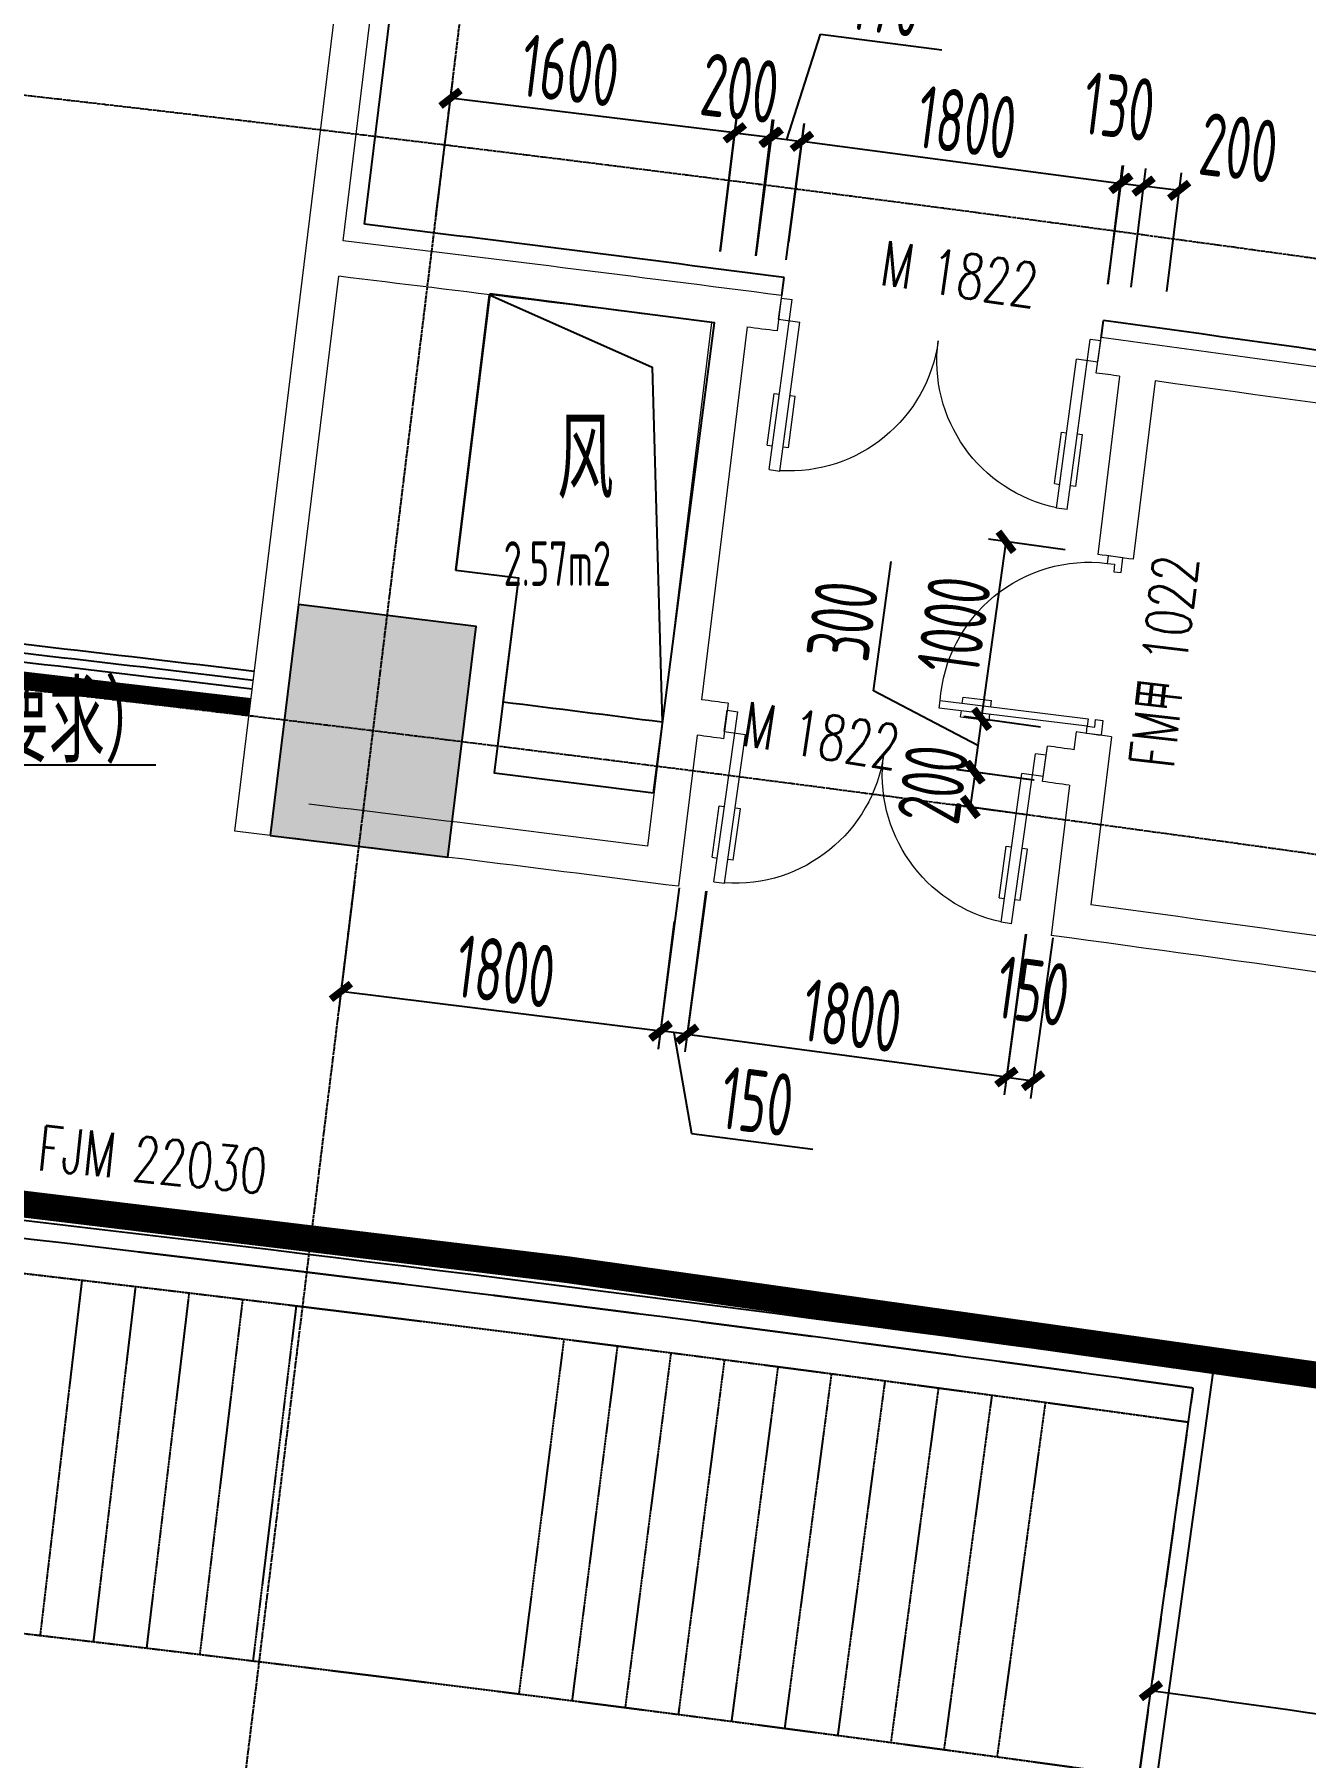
# Model space of a CAD drawing. Header units: millimetres. Extents: x 11515858 to 24947533, y -12784974 to -6116114.
# Drawn here: x 11813338 to 11820442, y -6401342 to -6391707 of the extents above; entities that cross this region are included whole.
import ezdxf
from ezdxf.enums import TextEntityAlignment as Align

# ---------------------------------------------------------------- set-up
doc = ezdxf.new("R2010")
doc.units = ezdxf.units.MM
doc.header["$LTSCALE"] = 10
for name, pattern in [('A2-RG-AXIS$0$CENTER', [2, 1.25, -0.25, 0.25, -0.25]), ('A2-RG-AXIS$0$DOTE', [2.42, 2, -0.2, 0.02, -0.2]), ('A2-RI-F2$0$DASHDOT2', [0.5, 0.25, -0.125, 0, -0.125]), ('A2-RI-F2$0$DASHED2', [0.375, 0.25, -0.125]), ('A2-RI-F2$0$HIDDEN2', [0.1875, 0.125, -0.0625]), ('A2-RV-F2$0$HIDDEN2', [0.1875, 0.125, -0.0625])]:
    doc.linetypes.add(name, pattern=pattern)
for name, color, linetype in [('A2-RB-F2$0$$34$A-DIMS-100', 1, 'Continuous'), ('A2-RB-F2$0$A-DIMS-100', 1, 'Continuous'), ('A2-RD-F2$0$A-STRS', 50, 'Continuous'), ('A2-RG-AXIS$0$A-GRID', 1, 'A2-RG-AXIS$0$CENTER'), ('A2-RI-F2$0$A-DOOR-ROLL', 2, 'A2-RI-F2$0$DASHED2'), ('A2-RI-F2$0$A-FIRE', 30, 'Continuous'), ('A2-RI-F2$0$A-HOLE', 2, 'Continuous'), ('A2-RI-F2$0$A-STRS', 50, 'Continuous'), ('A2-RI-F2$0$A-STRS-HRAL', 80, 'Continuous'), ('A2-RI-F2$0$A-SYMB', 4, 'Continuous'), ('A2-RI-F2$0$A-SYMB-AREA', 4, 'Continuous'), ('A2-RI-F2$0$A-SYMB-DOOR', 4, 'Continuous'), ('A2-RI-F2$0$A-SYMB-NAME', 4, 'Continuous'), ('A2-RI-F2$0$A-SYMB-VOID', 35, 'Continuous'), ('A2-RI-F2$0$an-door', 2, 'Continuous'), ('A2-RI-F2$0$an-flor-abov', 2, 'A2-RI-F2$0$HIDDEN2'), ('A2-RI-F2$0$an-flor-open', 3, 'Continuous'), ('A2-RI-F2$0$WINDOW_TEXT', 7, 'Continuous'), ('A2-RS-F2$0$A-HATH-GRAY', 8, 'Continuous'), ('A2-RS-F2$0$A-WALL-CONC', 6, 'Continuous'), ('A2-RV-F2$0$an-flor-abov', 2, 'A2-RV-F2$0$HIDDEN2')]:
    doc.layers.add(name, color=color, linetype=linetype)
for name, color, linetype, lineweight in [('A2-RI-F2$0$A-DOOR', 32, 'Continuous', 5), ('A2-RI-F2$0$A-FLOR-STRS', 2, 'Continuous', 5), ('A2-RI-F2$0$A-GLAZ', 140, 'Continuous', 5), ('A2-RI-F2$0$A-WALL', 7, 'Continuous', 5)]:
    doc.layers.add(name, color=color, linetype=linetype, lineweight=lineweight)
doc.layers.add('A2-RI-F2$0$A-X-AREA', color=6, linetype='Continuous', plot=False)
doc.styles.add('A2-RB-F2$0$$0$XD2008', font='hzs.shx', dxfattribs={"width": 0.7, "bigfont": 'hztxt.shx'})
doc.styles.add('A2-RB-F2$0$XD2008', font='hzs.shx', dxfattribs={"width": 0.7, "bigfont": 'hztxt.shx'})
doc.styles.add('A2-RI-F2$0$ECADI', font='hzs.shx', dxfattribs={"width": 0.7, "bigfont": 'hztxt.shx'})
doc.styles.add('A2-RI-F2$0$ECADI-TXT', font='simplex.shx', dxfattribs={"bigfont": 'hztxt.shx'})
doc.styles.add('A2-RI-F2$0$SIMPLEX', font='simplex.shx', dxfattribs={"width": 0.7})
doc.dimstyles.new('A2-RB-F2$0$$0$XD100$0', dxfattribs={"dimscale": 100, "dimtxt": 3.5, "dimasz": 1, "dimexe": 1, "dimexo": 2, "dimgap": 0.5, "dimtad": 1, "dimdec": 0, "dimdsep": 46, "dimtxsty": 'A2-RB-F2$0$$0$XD2008', "dimblk1": 'A2-RB-F2$0$$20$_ArchTick', "dimblk2": 'A2-RB-F2$0$$20$_ArchTick', "dimsah": 1, "dimcen": 2.5, "dimclrt": 4, "dimaunit": 1, "dimadec": 0, "dimazin": 0, "dimtfac": 1, "dimtdec": 0, "dimtix": 1, "dimtmove": 2, "dimatfit": 3, "dimfxl": 0, "dimtolj": 1, "dimtzin": 0, "dimarcsym": 0})
doc.dimstyles.new('A2-RB-F2$0$XD100$0', dxfattribs={"dimscale": 100, "dimtxt": 3.5, "dimasz": 1, "dimexe": 1, "dimexo": 2, "dimgap": 0.5, "dimtad": 1, "dimdec": 0, "dimdsep": 46, "dimtxsty": 'A2-RB-F2$0$XD2008', "dimblk1": 'A2-RB-F2$0$_ArchTick', "dimblk2": 'A2-RB-F2$0$_ArchTick', "dimsah": 1, "dimcen": 2.5, "dimclrt": 4, "dimaunit": 1, "dimadec": 0, "dimazin": 0, "dimtfac": 1, "dimtdec": 0, "dimtix": 1, "dimtmove": 1, "dimatfit": 3, "dimfxl": 0, "dimtolj": 1, "dimtzin": 0, "dimarcsym": 0})

# ---------------------------------------------------------------- blocks, each defined once
blk = doc.blocks.new('A2-RG-AXIS')
at = {"layer": 'A2-RG-AXIS$0$A-GRID', "linetype": 'A2-RG-AXIS$0$DOTE'}
blk.add_line((11813447.2, -6410192.8), (11818325.2, -6370289.9), dxfattribs=at)
for radius, start, end in [(308700, 75.589285, 95.407644), (304100, 75.589285, 95.407644), (300800, 75.589285, 95.407644), (293700, 75.589281, 95.407645)]:
    blk.add_arc((11778730.7, -6694178.7), radius, start, end, dxfattribs=at)
blk = doc.blocks.new('A2-RV-F2')
at = {"layer": 'A2-RV-F2$0$an-flor-abov', "ltscale": 2}
for points in [[(11819785.2, -6399467.4, 0.006503), (11812106, -6398502.2)], [(11810692.9, -6400358.2, -0.007515), (11819510, -6401448.4, -0.007515)]]:
    blk.add_lwpolyline(points, format="xyb", dxfattribs=at)
for points in [[(11813371.3, -6400661), (11813605, -6398674.7)], [(11813668.8, -6400696.1), (11813904.4, -6398710)], [(11813966.1, -6400731.5), (11814203.8, -6398745.7)], [(11814263.5, -6400767.3), (11814503.2, -6398781.7)], [(11814560.8, -6400803.3), (11814802.5, -6398818)], [(11816046.8, -6400988.1), (11816298.6, -6399004)], [(11816343.9, -6401025.9), (11816597.7, -6399042.1)], [(11816641, -6401064.1), (11816896.8, -6399080.5)], [(11816938, -6401102.6), (11817195.8, -6399119.2)], [(11817235, -6401141.3), (11817494.8, -6399158.3)], [(11817531.9, -6401180.4), (11817793.7, -6399197.6)], [(11817828.8, -6401219.7), (11818092.6, -6399237.2)], [(11818125.7, -6401259.4), (11818391.5, -6399277.1)], [(11818422.5, -6401299.4), (11818690.3, -6399317.4)], [(11818719.2, -6401339.6), (11818989.1, -6399357.9)]]:
    blk.add_lwpolyline(points, dxfattribs=at)
blk = doc.blocks.new('A2-RB-F2$0$$20$_ArchTick')
at = {"color": 0, "linetype": 'ByBlock', "const_width": 0.4}
blk.add_lwpolyline([(-0.5, -0.5), (0.5, 0.5)], dxfattribs=at)
blk = doc.blocks.new('*D1643')
at = {"layer": 'A2-RB-F2$0$$34$A-DIMS-100', "color": 0, "lineweight": -2, "transparency": 16777216}
for p, q in [((11817093.3, -6396498.3), (11816972.7, -6397396.2)), ((11818877.6, -6396737.9), (11818757, -6397635.7)), ((11816986, -6397297.1), (11818770.3, -6397536.6))]:
    blk.add_line(p, q, dxfattribs=at)
at = {"layer": 'Defpoints', "color": 0, "transparency": 16777216}
for p in [(11817119.9, -6396300.1), (11818904.2, -6396539.7), (11818770.3, -6397536.6)]:
    blk.add_point(p, dxfattribs=at)
at = {"layer": 'A2-RB-F2$0$$34$A-DIMS-100', "color": 0, "lineweight": -2, "transparency": 16777216, "xscale": 100, "yscale": 100, "zscale": 100}
for p, rotation in [((11816986, -6397297.1), 172.3526814590533), ((11818770.3, -6397536.6), 352.3526814590534)]:
    blk.add_blockref('A2-RB-F2$0$$20$_ArchTick', p, dxfattribs=dict(at, rotation=rotation))
at = {"layer": 'A2-RB-F2$0$$34$A-DIMS-100', "color": 4, "transparency": 16777216, "insert": (11817908.1, -6397193.8), "char_height": 350, "attachment_point": 5, "rotation": 352.35268, "style": 'A2-RB-F2$0$$0$XD2008'}
blk.add_mtext('\\A1;1800', dxfattribs=at)
blk = doc.blocks.new('A2-RB-F2$0$_ArchTick')
at = {"color": 0, "linetype": 'ByBlock', "const_width": 0.4}
blk.add_lwpolyline([(-0.5, -0.5), (0.5, 0.5)], dxfattribs=at)
blk = doc.blocks.new('*D1537')
at = {"layer": 'A2-RB-F2$0$A-DIMS-100', "color": 0, "lineweight": -2, "transparency": 16777216}
for p, q in [((11816940.7, -6396478.5), (11816824.2, -6397376.9)), ((11817089.7, -6396497.8), (11816973.2, -6397396.2)), ((11816986, -6397297), (11816837.1, -6397277.7)), ((11816911.6, -6397287.4), (11817009.8, -6397852.8)), ((11817009.8, -6397852.8), (11817687.5, -6397940.6))]:
    blk.add_line(p, q, dxfattribs=at)
at = {"layer": 'Defpoints', "color": 0, "transparency": 16777216}
for p in [(11816966.4, -6396280.2), (11817115.4, -6396299.5), (11816837.1, -6397277.7)]:
    blk.add_point(p, dxfattribs=at)
at = {"layer": 'A2-RB-F2$0$A-DIMS-100', "color": 0, "lineweight": -2, "transparency": 16777216, "xscale": 100, "yscale": 100, "zscale": 100}
for p, rotation in [((11816837.1, -6397277.7), 172.6132534909894), ((11816986, -6397297), 352.6132534909895)]:
    blk.add_blockref('A2-RB-F2$0$_ArchTick', p, dxfattribs=dict(at, rotation=rotation))
at = {"layer": 'A2-RB-F2$0$A-DIMS-100', "color": 4, "transparency": 16777216, "insert": (11817377.6, -6397673.6), "char_height": 350, "attachment_point": 5, "rotation": 352.61325, "style": 'A2-RB-F2$0$XD2008'}
blk.add_mtext('\\A1;150', dxfattribs=at)
blk = doc.blocks.new('*D1538')
at = {"layer": 'A2-RB-F2$0$$34$A-DIMS-100', "color": 0, "lineweight": -2, "transparency": 16777216}
for p, q in [((11815127.3, -6396445.1), (11815038.5, -6397157.5)), ((11816913.5, -6396667.8), (11816824.7, -6397380.2)), ((11816837.1, -6397280.9), (11815050.9, -6397058.3))]:
    blk.add_line(p, q, dxfattribs=at)
at = {"layer": 'Defpoints', "color": 0, "transparency": 16777216}
for p in [(11815152, -6396246.7), (11816938.2, -6396469.3), (11815050.9, -6397058.3)]:
    blk.add_point(p, dxfattribs=at)
at = {"layer": 'A2-RB-F2$0$$34$A-DIMS-100', "color": 0, "lineweight": -2, "transparency": 16777216, "xscale": 100, "yscale": 100, "zscale": 100}
for p, rotation in [((11815050.9, -6397058.3), 172.8940079099763), ((11816837.1, -6397280.9), 352.8940079099763)]:
    blk.add_blockref('A2-RB-F2$0$$20$_ArchTick', p, dxfattribs=dict(at, rotation=rotation))
at = {"layer": 'A2-RB-F2$0$$34$A-DIMS-100', "color": 4, "transparency": 16777216, "insert": (11815971.8, -6396946.3), "char_height": 350, "attachment_point": 5, "rotation": 352.89401, "style": 'A2-RB-F2$0$$0$XD2008'}
blk.add_mtext('\\A1;1800', dxfattribs=at)
blk = doc.blocks.new('*D1539')
at = {"layer": 'A2-RB-F2$0$$34$A-DIMS-100', "color": 0, "lineweight": -2, "transparency": 16777216}
for p, q in [((11818880.4, -6396738.4), (11818756.7, -6397635.8)), ((11819029.3, -6396758.9), (11818905.5, -6397656.3)), ((11818770.3, -6397536.7), (11818919.2, -6397557.3))]:
    blk.add_line(p, q, dxfattribs=at)
at = {"layer": 'Defpoints', "color": 0, "transparency": 16777216}
for p in [(11818907.7, -6396540.2), (11819056.6, -6396560.8), (11818919.2, -6397557.3)]:
    blk.add_point(p, dxfattribs=at)
at = {"layer": 'A2-RB-F2$0$$34$A-DIMS-100', "color": 0, "lineweight": -2, "transparency": 16777216, "xscale": 100, "yscale": 100, "zscale": 100}
for p, rotation in [((11818770.3, -6397536.7), 172.1482252732239), ((11818919.2, -6397557.3), 352.1482252732239)]:
    blk.add_blockref('A2-RB-F2$0$$20$_ArchTick', p, dxfattribs=dict(at, rotation=rotation))
at = {"layer": 'A2-RB-F2$0$$34$A-DIMS-100', "color": 4, "transparency": 16777216, "insert": (11818919, -6397056.2), "char_height": 350, "attachment_point": 5, "rotation": 352.14823, "style": 'A2-RB-F2$0$$0$XD2008'}
blk.add_mtext('\\A1;150', dxfattribs=at)
blk = doc.blocks.new('*D1801')
at = {"layer": 'A2-RB-F2$0$$34$A-DIMS-100', "color": 0, "lineweight": -2, "transparency": 16777216}
blk.add_arc((11780047.1, -6685490), 287254.6, 81.384918, 82.090098, dxfattribs=at)
at = {"layer": 'Defpoints', "color": 0, "transparency": 16777216}
for p in [(11827609, -6371560.4), (11819812.9, -6399276.5), (11821911, -6401302.4), (11819124.8, -6404229), (11821587.2, -6411306.8)]:
    blk.add_point(p, dxfattribs=at)
at = {"layer": 'A2-RB-F2$0$$34$A-DIMS-100', "color": 0, "lineweight": -2, "transparency": 16777216, "xscale": 100, "yscale": 100, "zscale": 100}
for p, rotation in [((11819577.8, -6400968.5), 172.090097648536), ((11823076.6, -6401476.6), 351.3849183288015)]:
    blk.add_blockref('A2-RB-F2$0$$20$_ArchTick', p, dxfattribs=dict(at, rotation=rotation))
at = {"layer": 'A2-RB-F2$0$$34$A-DIMS-100', "color": 4, "transparency": 16777216, "insert": (11821365.1, -6400961.5), "char_height": 350, "attachment_point": 5, "rotation": 351.73751, "style": 'A2-RB-F2$0$$0$XD2008'}
blk.add_mtext('\\A1;0°42\'19"', dxfattribs=at)
blk = doc.blocks.new('*D2088')
at = {"layer": 'A2-RB-F2$0$$34$A-DIMS-100', "color": 0, "lineweight": -2, "transparency": 16777216}
for p, q in [((11815582.3, -6392727.1), (11815675.6, -6391964.5)), ((11817251.6, -6392257.9), (11815663.4, -6392063.8)), ((11817170.5, -6392921.2), (11817263.7, -6392158.7))]:
    blk.add_line(p, q, dxfattribs=at)
at = {"layer": 'Defpoints', "color": 0, "transparency": 16777216}
for p in [(11815663.4, -6392063.8), (11815558.1, -6392925.6), (11817146.2, -6393119.8)]:
    blk.add_point(p, dxfattribs=at)
at = {"layer": 'A2-RB-F2$0$$34$A-DIMS-100', "color": 0, "lineweight": -2, "transparency": 16777216, "xscale": 100, "yscale": 100, "zscale": 100}
for p, rotation in [((11815663.4, -6392063.8), 173.0303367405641), ((11817251.6, -6392257.9), 353.0303367405641)]:
    blk.add_blockref('A2-RB-F2$0$$20$_ArchTick', p, dxfattribs=dict(at, rotation=rotation))
at = {"layer": 'A2-RB-F2$0$$34$A-DIMS-100', "color": 4, "transparency": 16777216, "insert": (11816332.8, -6391908.8), "char_height": 350, "attachment_point": 5, "rotation": 353.03034, "style": 'A2-RB-F2$0$$0$XD2008'}
blk.add_mtext('\\A1;1600', dxfattribs=at)
blk = doc.blocks.new('*D2089')
at = {"layer": 'A2-RB-F2$0$$34$A-DIMS-100', "color": 0, "lineweight": -2, "transparency": 16777216}
for p, q in [((11817553.5, -6392868.1), (11817641.2, -6392205)), ((11817628.1, -6392304.2), (11819412.3, -6392540.1)), ((11819337.7, -6393104), (11819425.4, -6392441))]:
    blk.add_line(p, q, dxfattribs=at)
at = {"layer": 'Defpoints', "color": 0, "transparency": 16777216}
for p in [(11819412.3, -6392540.1), (11817527.3, -6393066.4), (11819311.5, -6393302.3)]:
    blk.add_point(p, dxfattribs=at)
at = {"layer": 'A2-RB-F2$0$$34$A-DIMS-100', "color": 0, "lineweight": -2, "transparency": 16777216, "xscale": 100, "yscale": 100, "zscale": 100}
for p, rotation in [((11817628.1, -6392304.2), 172.4668606841148), ((11819412.3, -6392540.1), 352.4668606841148)]:
    blk.add_blockref('A2-RB-F2$0$$20$_ArchTick', p, dxfattribs=dict(at, rotation=rotation))
at = {"layer": 'A2-RB-F2$0$$34$A-DIMS-100', "color": 4, "transparency": 16777216, "insert": (11818549.7, -6392199.1), "char_height": 350, "attachment_point": 5, "rotation": 352.46686, "style": 'A2-RB-F2$0$$0$XD2008'}
blk.add_mtext('\\A1;1800', dxfattribs=at)
blk = doc.blocks.new('*D1412')
at = {"layer": 'A2-RB-F2$0$$34$A-DIMS-100', "color": 0, "lineweight": -2, "transparency": 16777216}
for p, q in [((11819097.7, -6394589.4), (11818669.2, -6394530.3)), ((11818631.7, -6395534.6), (11818768.2, -6394544)), ((11818961.1, -6395580), (11818532.6, -6395521))]:
    blk.add_line(p, q, dxfattribs=at)
at = {"layer": 'Defpoints', "color": 0, "transparency": 16777216}
for p in [(11818768.2, -6394544), (11819295.8, -6394616.7), (11819159.2, -6395607.3)]:
    blk.add_point(p, dxfattribs=at)
at = {"layer": 'A2-RB-F2$0$$34$A-DIMS-100', "color": 0, "lineweight": -2, "transparency": 16777216, "xscale": 100, "yscale": 100, "zscale": 100}
for p, rotation in [((11818768.2, -6394544), 82.15209212039295), ((11818631.7, -6395534.6), 262.1520921203929)]:
    blk.add_blockref('A2-RB-F2$0$$20$_ArchTick', p, dxfattribs=dict(at, rotation=rotation))
at = {"layer": 'A2-RB-F2$0$$34$A-DIMS-100', "color": 4, "transparency": 16777216, "insert": (11818477.1, -6395008.6), "char_height": 350, "attachment_point": 5, "rotation": 82.15209, "style": 'A2-RB-F2$0$$0$XD2008'}
blk.add_mtext('\\A1;1000', dxfattribs=at)
blk = doc.blocks.new('*D1413')
at = {"layer": 'A2-RB-F2$0$A-DIMS-100', "color": 0, "lineweight": -2, "transparency": 16777216}
for p, q in [((11818026.6, -6395377.4), (11818126.2, -6394654.2)), ((11818611.2, -6395683.2), (11818026.6, -6395377.4)), ((11818961.1, -6395580), (11818532.6, -6395521)), ((11818631.7, -6395534.6), (11818590.7, -6395831.8)), ((11818920.2, -6395877.2), (11818491.6, -6395818.1))]:
    blk.add_line(p, q, dxfattribs=at)
at = {"layer": 'Defpoints', "color": 0, "transparency": 16777216}
for p in [(11819159.2, -6395607.3), (11818590.7, -6395831.8), (11819118.3, -6395904.5)]:
    blk.add_point(p, dxfattribs=at)
at = {"layer": 'A2-RB-F2$0$A-DIMS-100', "color": 0, "lineweight": -2, "transparency": 16777216, "xscale": 100, "yscale": 100, "zscale": 100}
for p, rotation in [((11818631.7, -6395534.6), 82.1520921248223), ((11818590.7, -6395831.8), 262.1520921248223)]:
    blk.add_blockref('A2-RB-F2$0$_ArchTick', p, dxfattribs=dict(at, rotation=rotation))
at = {"layer": 'A2-RB-F2$0$A-DIMS-100', "color": 4, "transparency": 16777216, "insert": (11817853.5, -6394985.1), "char_height": 350, "attachment_point": 5, "rotation": 82.15209, "style": 'A2-RB-F2$0$XD2008'}
blk.add_mtext('\\A1;300', dxfattribs=at)
blk = doc.blocks.new('*D1414')
at = {"layer": 'A2-RB-F2$0$$34$A-DIMS-100', "color": 0, "lineweight": -2, "transparency": 16777216}
for p, q in [((11817171.6, -6392921.4), (11817265, -6392157.7)), ((11817370.1, -6392945.7), (11817463.5, -6392182)), ((11817252.9, -6392256.9), (11817451.4, -6392281.2))]:
    blk.add_line(p, q, dxfattribs=at)
at = {"layer": 'Defpoints', "color": 0, "transparency": 16777216}
for p in [(11817451.4, -6392281.2), (11817147.3, -6393119.9), (11817345.8, -6393144.2)]:
    blk.add_point(p, dxfattribs=at)
at = {"layer": 'A2-RB-F2$0$$34$A-DIMS-100', "color": 0, "lineweight": -2, "transparency": 16777216, "xscale": 100, "yscale": 100, "zscale": 100}
for p, rotation in [((11817252.9, -6392256.9), 173.0223212331645), ((11817451.4, -6392281.2), 353.0223212331645)]:
    blk.add_blockref('A2-RB-F2$0$$20$_ArchTick', p, dxfattribs=dict(at, rotation=rotation))
at = {"layer": 'A2-RB-F2$0$$34$A-DIMS-100', "color": 4, "transparency": 16777216, "insert": (11817281.7, -6392008.2), "char_height": 350, "attachment_point": 5, "rotation": 353.02232, "style": 'A2-RB-F2$0$$0$XD2008'}
blk.add_mtext('\\A1;200', dxfattribs=at)
blk = doc.blocks.new('*D1415')
at = {"layer": 'A2-RB-F2$0$A-DIMS-100', "color": 0, "lineweight": -2, "transparency": 16777216}
for p, q in [((11817542.5, -6392294.2), (11817730.7, -6391705.7)), ((11817730.7, -6391705.7), (11818408.3, -6391794.2)), ((11817371.7, -6392945.9), (11817471.2, -6392184.1)), ((11817540.1, -6392967.9), (11817639.7, -6392206.1)), ((11817458.3, -6392283.2), (11817626.7, -6392305.2))]:
    blk.add_line(p, q, dxfattribs=at)
at = {"layer": 'Defpoints', "color": 0, "transparency": 16777216}
for p in [(11817626.7, -6392305.2), (11817345.8, -6393144.2), (11817514.2, -6393166.2)]:
    blk.add_point(p, dxfattribs=at)
at = {"layer": 'A2-RB-F2$0$A-DIMS-100', "color": 0, "lineweight": -2, "transparency": 16777216, "xscale": 100, "yscale": 100, "zscale": 100}
for p, rotation in [((11817458.3, -6392283.2), 172.555301812599), ((11817626.7, -6392305.2), 352.555301812599)]:
    blk.add_blockref('A2-RB-F2$0$_ArchTick', p, dxfattribs=dict(at, rotation=rotation))
at = {"layer": 'A2-RB-F2$0$A-DIMS-100', "color": 4, "transparency": 16777216, "insert": (11818098.6, -6391526.9), "char_height": 350, "attachment_point": 5, "rotation": 352.5553, "style": 'A2-RB-F2$0$XD2008'}
blk.add_mtext('\\A1;170', dxfattribs=at)
blk = doc.blocks.new('*D1417')
at = {"layer": 'A2-RB-F2$0$$34$A-DIMS-100', "color": 0, "lineweight": -2, "transparency": 16777216}
for p, q in [((11819337.9, -6393104.1), (11819419.8, -6392440)), ((11819467.2, -6393120), (11819549, -6392456)), ((11819407.5, -6392539.3), (11819536.8, -6392555.2))]:
    blk.add_line(p, q, dxfattribs=at)
at = {"layer": 'Defpoints', "color": 0, "transparency": 16777216}
for p in [(11819536.8, -6392555.2), (11819313.4, -6393302.6), (11819442.7, -6393318.5)]:
    blk.add_point(p, dxfattribs=at)
at = {"layer": 'A2-RB-F2$0$$34$A-DIMS-100', "color": 0, "lineweight": -2, "transparency": 16777216, "xscale": 100, "yscale": 100, "zscale": 100}
for p, rotation in [((11819407.5, -6392539.3), 172.9727184539821), ((11819536.8, -6392555.2), 352.9727184539821)]:
    blk.add_blockref('A2-RB-F2$0$$20$_ArchTick', p, dxfattribs=dict(at, rotation=rotation))
at = {"layer": 'A2-RB-F2$0$$34$A-DIMS-100', "color": 4, "transparency": 16777216, "insert": (11819399.8, -6392110.9), "char_height": 350, "attachment_point": 5, "rotation": 352.97272, "style": 'A2-RB-F2$0$$0$XD2008'}
blk.add_mtext('\\A1;130', dxfattribs=at)
blk = doc.blocks.new('*D1418')
at = {"layer": 'A2-RB-F2$0$$34$A-DIMS-100', "color": 0, "lineweight": -2, "transparency": 16777216}
for p, q in [((11819468, -6393120), (11819549.1, -6392456)), ((11819666.5, -6393144.2), (11819747.7, -6392480.2)), ((11819735.5, -6392579.5), (11819537, -6392555.2))]:
    blk.add_line(p, q, dxfattribs=at)
at = {"layer": 'Defpoints', "color": 0, "transparency": 16777216}
for p in [(11819537, -6392555.2), (11819443.7, -6393318.5), (11819642.2, -6393342.8)]:
    blk.add_point(p, dxfattribs=at)
at = {"layer": 'A2-RB-F2$0$$34$A-DIMS-100', "color": 0, "lineweight": -2, "transparency": 16777216, "xscale": 100, "yscale": 100, "zscale": 100}
for p, rotation in [((11819537, -6392555.2), 173.0303367406817), ((11819735.5, -6392579.5), 353.0303367406818)]:
    blk.add_blockref('A2-RB-F2$0$$20$_ArchTick', p, dxfattribs=dict(at, rotation=rotation))
at = {"layer": 'A2-RB-F2$0$$34$A-DIMS-100', "color": 4, "transparency": 16777216, "insert": (11820069.3, -6392340.8), "char_height": 350, "attachment_point": 5, "rotation": 353.03034, "style": 'A2-RB-F2$0$$0$XD2008'}
blk.add_mtext('\\A1;200', dxfattribs=at)
blk = doc.blocks.new('*D1481')
at = {"layer": 'A2-RB-F2$0$A-DIMS-100', "color": 0, "lineweight": -2, "transparency": 16777216}
for p, q in [((11818924.7, -6395877.8), (11818496.2, -6395818.8)), ((11818595.3, -6395832.4), (11818568.5, -6396026.7)), ((11818897.9, -6396072.1), (11818469.4, -6396013))]:
    blk.add_line(p, q, dxfattribs=at)
at = {"layer": 'Defpoints', "color": 0, "transparency": 16777216}
for p in [(11819122.8, -6395905.1), (11818568.5, -6396026.7), (11819096.1, -6396099.4)]:
    blk.add_point(p, dxfattribs=at)
at = {"layer": 'A2-RB-F2$0$A-DIMS-100', "color": 0, "lineweight": -2, "transparency": 16777216, "xscale": 100, "yscale": 100, "zscale": 100}
for p, rotation in [((11818595.3, -6395832.4), 82.1520921248025), ((11818568.5, -6396026.7), 262.1520921248025)]:
    blk.add_blockref('A2-RB-F2$0$_ArchTick', p, dxfattribs=dict(at, rotation=rotation))
at = {"layer": 'A2-RB-F2$0$A-DIMS-100', "color": 4, "transparency": 16777216, "insert": (11818359, -6395898.8), "char_height": 350, "attachment_point": 5, "rotation": 82.15209, "style": 'A2-RB-F2$0$XD2008'}
blk.add_mtext('\\A1;200', dxfattribs=at)
blk = doc.blocks.new('A2-RD-F2')
at = {"layer": 'A2-RD-F2$0$A-STRS', "linetype": 'Continuous'}
blk.add_arc((11835499, -6308981.5), 83070, 256.115926, 266.270148, dxfattribs=at)
blk = doc.blocks.new('A2-RS-F2')
at = {"layer": 'A2-RS-F2$0$A-HATH-GRAY', "ltscale": 3}
h = blk.add_hatch(color=256, dxfattribs=at)
h.paths.add_polyline_path([(11780370.9, -6378132.8), (11781370.9, -6378139.6), (11781379.7, -6376839.6), (11780379.7, -6376832.8)])
h.paths.add_polyline_path([(11771295.3, -6378216.2), (11772295, -6378194.3), (11772266.5, -6376894.6), (11771266.7, -6376916.1)])
h.paths.add_polyline_path([(11789445.2, -6378310.2), (11790444.5, -6378345.7), (11790490.7, -6377046.5), (11789491.3, -6377010.6)])
h.paths.add_polyline_path([(11794061, -6377995.6), (11794659.8, -6378034.1), (11794711.1, -6377235.6), (11794112.3, -6377197.1)])
h.paths.add_polyline_path([(11762225.8, -6378560), (11763224.5, -6378509.3), (11763158.6, -6377210.6), (11762159.9, -6377261.3)])
h.paths.add_polyline_path([(11756053.8, -6378846.4), (11756851.3, -6378782.9), (11756756.1, -6377586.7), (11755958.6, -6377650.1)])
h.paths.add_polyline_path([(11801644.4, -6378461.8), (11802243.1, -6378500.3), (11802294.5, -6377701.9), (11801695.7, -6377663.4)])
h.paths.add_polyline_path([(11751557.2, -6379698.1), (11752354.6, -6379634.6), (11752219.8, -6377940), (11751422.4, -6378003.4)])
h.paths.add_polyline_path([(11807663.9, -6379405.7), (11808460.5, -6379479.9), (11808571.8, -6378285.1), (11807775.3, -6378210.6)])
h.paths.add_polyline_path([(11816584.8, -6380403.2), (11817577.3, -6380525.1), (11817735.8, -6379234.7), (11816743.2, -6379112.9)])
h.paths.add_polyline_path([(11825579.4, -6381618.6), (11826568.2, -6381768.4), (11826762.9, -6380483.1), (11825774.2, -6380333.3)])
h.paths.add_polyline_path([(11793833.2, -6381538.6), (11794432, -6381577.1), (11794483.3, -6380778.7), (11793884.5, -6380740.2)])
h.paths.add_polyline_path([(11801416.6, -6382004.6), (11802015.3, -6382043.1), (11802066.7, -6381244.7), (11801467.9, -6381206.2)])
h.paths.add_polyline_path([(11834536.4, -6383084.9), (11835520.4, -6383263), (11835752, -6381983.8), (11834767.9, -6381805.7)])
h.paths.add_polyline_path([(11843441.7, -6384836.8), (11844420.2, -6385043.1), (11844688.3, -6383771), (11843709.9, -6383564.7)])
h.paths.add_polyline_path([(11849706.8, -6386047.7), (11850486.4, -6386227.4), (11850720.8, -6385255.2), (11849941.2, -6385075.5)])
h.paths.add_polyline_path([(11756691.3, -6386871.4), (11757488.6, -6386806.1), (11757394.5, -6385611.6), (11756597, -6385675)])
h.paths.add_polyline_path([(11752175.7, -6387473.6), (11752973.2, -6387410.2), (11752838.4, -6385715.5), (11752040.9, -6385779)])
h.paths.add_polyline_path([(11854131.9, -6387106.5), (11854911.5, -6387286.2), (11855145.9, -6386314), (11854366.3, -6386134.3)])
h.paths.add_polyline_path([(11793236.4, -6390820.6), (11793835.2, -6390859), (11793886.5, -6390060.7), (11793287.7, -6390022.2)])
h.paths.add_polyline_path([(11800819.8, -6391285.9), (11801418.6, -6391324.4), (11801469.9, -6390525.9), (11800871.2, -6390487.4)])
h.paths.add_polyline_path([(11847832.2, -6393825.3), (11848611.8, -6394005), (11848846.2, -6393032.8), (11848066.6, -6392853.1)])
h.paths.add_polyline_path([(11780263.2, -6394032.4), (11781263.2, -6394039.2), (11781272, -6392739.2), (11780272, -6392732.1)])
h.paths.add_polyline_path([(11771644.2, -6394112.4), (11772644, -6394090.4), (11772615.4, -6392790.7), (11771615.7, -6392812.3)])
h.paths.add_polyline_path([(11788881, -6394200.2), (11789880.4, -6394235.7), (11789926.5, -6392936.5), (11788927.1, -6392900.6)])
h.paths.add_polyline_path([(11793008.6, -6394363.6), (11793607.4, -6394402.1), (11793658.7, -6393603.7), (11793059.9, -6393565.2)])
h.paths.add_polyline_path([(11763031, -6394439.6), (11764029.7, -6394388.9), (11763963.9, -6393090.2), (11762965.1, -6393140.9)])
h.paths.add_polyline_path([(11757322.6, -6394796.6), (11758120, -6394731.3), (11758024.9, -6393536.9), (11757227.5, -6393600.3)])
h.paths.add_polyline_path([(11800592, -6394828.7), (11801190.8, -6394867.2), (11801242.1, -6394068.8), (11800643.4, -6394030.3)])
h.paths.add_polyline_path([(11852257.4, -6394883.9), (11853037, -6395063.6), (11853271.3, -6394091.4), (11852491.7, -6393911.7)])
h.paths.add_polyline_path([(11752786.3, -6395149.5), (11753583.8, -6395086), (11753449, -6393391.4), (11752651.5, -6393454.8)])
h.paths.add_polyline_path([(11806188.5, -6395237.1), (11806985.1, -6395311.3), (11807096.4, -6394116.5), (11806299.9, -6394042)])
h.paths.add_polyline_path([(11814655.7, -6396186), (11815648.4, -6396307.3), (11815806.1, -6395016.9), (11814813.5, -6394895.6)])
h.paths.add_polyline_path([(11823197.5, -6397340.4), (11824186.2, -6397490.2), (11824381, -6396204.9), (11823392.2, -6396055.1)])
h.paths.add_polyline_path([(11831681.6, -6398728.6), (11832663, -6398920.7), (11832912.6, -6397644.9), (11831931.2, -6397452.8)])
h.paths.add_polyline_path([(11840164, -6400382.5), (11841142.5, -6400588.8), (11841410.7, -6399316.8), (11840432.2, -6399110.5)])
edge = h.paths.add_edge_path()
edge.add_arc((11772285.6, -6400549.4), 450, 0, 360)
edge = h.paths.add_edge_path()
edge.add_arc((11789151.8, -6400663.7), 450, 0, 360)
edge = h.paths.add_edge_path()
edge.add_arc((11763857, -6400855.6), 450, 0, 360)
h.paths.add_polyline_path([(11845945.9, -6401651.6), (11846725.5, -6401831.2), (11846959.8, -6400859), (11846180.2, -6400679.3)])
edge = h.paths.add_edge_path()
edge.add_arc((11797575.5, -6401083.9), 450, 0, 360)
edge = h.paths.add_edge_path()
edge.add_arc((11755440.6, -6401403.6), 450.5, 0, 360)
edge = h.paths.add_edge_path()
edge.add_arc((11805983.7, -6401745.9), 450, 0, 360)
h.paths.add_polyline_path([(11850371.1, -6402710), (11851150.7, -6402889.7), (11851385, -6401917.5), (11850605.5, -6401737.8)])
edge = h.paths.add_edge_path()
edge.add_arc((11814369.4, -6402649), 450, 0, 360)
edge = h.paths.add_edge_path()
edge.add_arc((11822725.7, -6403792.5), 450, 0, 360)
edge = h.paths.add_edge_path()
edge.add_arc((11831045.7, -6405175.5), 450, 0, 360)
edge = h.paths.add_edge_path()
edge.add_arc((11839322.6, -6406796.9), 450.5, 0, 360)
edge = h.paths.add_edge_path()
edge.add_arc((11847549.5, -6408655.2), 450.5, 0, 360)
edge = h.paths.add_edge_path()
edge.add_arc((11780719.1, -6400485.4), 450, 0, 360)
at = {"layer": 'A2-RS-F2$0$A-WALL-CONC'}
blk.add_3dface([(11814655.7, -6396186), (11815648.4, -6396307.3), (11815806.1, -6395016.9), (11814813.5, -6394895.6)], dxfattribs=at)
blk = doc.blocks.new('A2-RI-F2$0$5erhfh')
at = {"layer": 'A2-RI-F2$0$A-SYMB-AREA', "style": 'A2-RI-F2$0$ECADI', "width": 0.7}
blk.add_attdef('340M2', text='', height=2.5, dxfattribs=at).set_placement((0, 1.25), align=Align.MIDDLE_LEFT)
at = {"layer": 'A2-RI-F2$0$A-SYMB-NAME', "style": 'A2-RI-F2$0$ECADI', "width": 0.7}
blk.add_attdef('CHINESENAME', (-12.292, 3.087), '', height=4.5, dxfattribs=at)
blk = doc.blocks.new('A2-RI-F2$0$$DorLib2D$00000011')
for p, q in [((-0.4667, 0.4709), (-0.4667, -0.0625)), ((-0.4667, 0.4709), (-0.4333, 0.4709)), ((-0.4333, 0.4709), (-0.4333, 0.0042)), ((0.4333, 0.4709), (0.4333, 0.0042)), ((0.4667, 0.4709), (0.4333, 0.4709)), ((0.4667, 0.4709), (0.4667, -0.0625)), ((-0.4833, 0.3962), (-0.4667, 0.3962)), ((-0.4167, 0.3962), (-0.4333, 0.3962)), ((0.4167, 0.3962), (0.4333, 0.3962)), ((0.4833, 0.3962), (0.4667, 0.3962)), ((-0.4833, 0.2346), (-0.4667, 0.2346)), ((-0.4167, 0.2346), (-0.4333, 0.2346)), ((0.4167, 0.2346), (0.4333, 0.2346)), ((0.4833, 0.2346), (0.4667, 0.2346)), ((-0.5, 0.0042), (-0.4333, 0.0042)), ((-0.5, 0.0042), (-0.5, -0.0625)), ((0.5, 0.0042), (0.4333, 0.0042)), ((0.5, 0.0042), (0.5, -0.0625)), ((-0.5, -0.0625), (-0.4667, -0.0625)), ((0.5, -0.0625), (0.4667, -0.0625))]:
    blk.add_line(p, q)
at = {"lineweight": 13}
for p, q in [((-0.4833, 0.3962), (-0.4833, 0.2346)), ((-0.4167, 0.3962), (-0.4167, 0.2346)), ((0.4167, 0.3962), (0.4167, 0.2346)), ((0.4833, 0.3962), (0.4833, 0.2346))]:
    blk.add_line(p, q, dxfattribs=at)
for centre, start, end in [((-0.4667, 0.0042), 0, 85.904), ((0.4667, 0.0042), 94.096, 180)]:
    blk.add_arc(centre, 0.4667, start, end, dxfattribs=at)
blk = doc.blocks.new('A2-RI-F2$0$door-doublewing')
at = {"layer": 'A2-RI-F2$0$A-DOOR', "color": 4, "xscale": -0.9999999999999998, "rotation": 180}
blk.add_blockref('A2-RI-F2$0$$DorLib2D$00000011', (0, -0.0291), dxfattribs=at)
at = {"layer": 'A2-RI-F2$0$WINDOW_TEXT', "style": 'A2-RI-F2$0$SIMPLEX', "flags": 9}
blk.add_attdef('A', text='', height=1, dxfattribs=at).set_placement((0, 1.5), align=Align.MIDDLE)
blk = doc.blocks.new('A2-RI-F2$0$door-1000')
for p, q in [((0.6493, 0.6471), (0.7083, 0.7059)), ((0.7083, 0.7059), (0.7083, 0.7059)), ((0.7083, 0.7059), (0.7672, 0.6469)), ((0.6787, 0.6175), (0.6493, 0.6471)), ((0.7082, 0.647), (0.6787, 0.6175)), ((0.7376, 0.6174), (0.7082, 0.647)), ((0.7672, 0.6469), (0.7376, 0.6174)), ((0.059, 0.0588), (0, 0)), ((0, 0), (0.0588, -0.059)), ((0, 0), (0, 0)), ((0.0589, -0.0001), (0.0884, 0.0293)), ((0.0884, 0.0293), (0.059, 0.0588)), ((0.0588, -0.059), (0.0883, -0.0296)), ((0.0883, -0.0296), (0.0589, -0.0001)), ((0.1179, -0.0002), (0.0883, -0.0296)), ((0.0883, -0.0296), (0.6766, -0.6199)), ((0.7061, -0.5905), (0.1179, -0.0002)), ((0.5051, -0.3888), (0.5301, -0.3639)), ((0.4506, -0.4431), (0.4756, -0.4182)), ((0.6183, -0.5024), (0.6432, -0.4775)), ((0.5638, -0.5566), (0.5888, -0.5318)), ((0.6766, -0.6199), (0.7061, -0.5905))]:
    blk.add_line(p, q)
at = {"lineweight": 13}
for p, q in [((0.6432, -0.4775), (0.5301, -0.3639)), ((0.5638, -0.5566), (0.4506, -0.4431))]:
    blk.add_line(p, q, dxfattribs=at)
blk.add_arc((0.1481, 0.0285), 0.8333, 312.03498, 44.97267, dxfattribs=at)
blk = doc.blocks.new('A2-RI-F2$0$ECADI-TAG-DOOR')
blk = doc.blocks.new('A2-RB-F2')
at = {"layer": 'A2-RB-F2$0$$34$A-DIMS-100'}
dim = blk.add_angular_dim_2l(base=(11821911.0194, -6401302.4101), line1=((11819124.8367, -6404228.9516), (11819812.9172, -6399276.5099)), line2=((11827609.0147, -6371560.3696), (11821587.2333, -6411306.78)), dimstyle='A2-RB-F2$0$$0$XD100$0', override={"dimadec": 4}, dxfattribs=at)
dim.commit()
dim.dimension.update_dxf_attribs({"geometry": '*D1801', "text_midpoint": (11821365.107, -6400961.4814)})
for base, p1, p2, angle, picture, middle in [((11815663.4, -6392063.8), (11817146.2, -6393119.8), (11815558.1, -6392925.6), 173.03034, '*D2088', (11816332.8, -6391908.8)), ((11817451.4, -6392281.2), (11817147.3, -6393119.9), (11817345.8, -6393144.2), 353.02232, '*D1414', (11817281.7, -6392008.2)), ((11819536.8, -6392555.2), (11819313.4, -6393302.6), (11819442.7, -6393318.5), 352.97272, '*D1417', (11819399.8, -6392110.9)), ((11819537, -6392555.2), (11819642.2, -6393342.8), (11819443.7, -6393318.5), 173.03034, '*D1418', (11820069.3, -6392340.8)), ((11818919.2, -6397557.3), (11818907.7, -6396540.2), (11819056.6, -6396560.8), 352.14823, '*D1539', (11818919, -6397056.2))]:
    dim = blk.add_linear_dim(base=base, p1=p1, p2=p2, angle=angle, dimstyle='A2-RB-F2$0$$0$XD100$0', dxfattribs=at)
    dim.commit()
    dim.dimension.update_dxf_attribs({"geometry": picture, "text_midpoint": middle, "dimtype": 129})
for p1, p2, distance, picture, middle in [((11817527.3, -6393066.4), (11819311.5, -6393302.3), 768.9, '*D2089', (11818549.7, -6392199.1)), ((11819159.2, -6395607.3), (11819295.8, -6394616.7), 532.6, '*D1412', (11818477.1, -6395008.6)), ((11816938.2, -6396469.3), (11815152, -6396246.7), 817.9, '*D1538', (11815971.8, -6396946.3)), ((11817119.9, -6396300.1), (11818904.2, -6396539.7), -1005.9, '*D1643', (11817908.1, -6397193.8))]:
    dim = blk.add_aligned_dim(p1=p1, p2=p2, distance=distance, dimstyle='A2-RB-F2$0$$0$XD100$0', dxfattribs=at)
    dim.commit()
    dim.dimension.update_dxf_attribs({"geometry": picture, "text_midpoint": middle})
at = {"layer": 'A2-RB-F2$0$A-DIMS-100'}
for base, p1, p2, angle, picture, middle in [((11817626.7, -6392305.2), (11817345.8, -6393144.2), (11817514.2, -6393166.2), 352.5553, '*D1415', (11817780.3, -6391712.2)), ((11818590.7, -6395831.8), (11819159.2, -6395607.3), (11819118.3, -6395904.5), 262.15209, '*D1413', (11818033.4, -6395327.9)), ((11816837.1, -6397277.7), (11817115.4, -6396299.5), (11816966.4, -6396280.2), 172.61325, '*D1537', (11817059.4, -6397859.2))]:
    dim = blk.add_linear_dim(base=base, p1=p1, p2=p2, angle=angle, dimstyle='A2-RB-F2$0$XD100$0', dxfattribs=at)
    dim.commit()
    dim.dimension.update_dxf_attribs({"geometry": picture, "text_midpoint": middle, "dimtype": 129})
dim = blk.add_linear_dim(base=(11818568.5, -6396026.7), p1=(11819122.8, -6395905.1), p2=(11819096.1, -6396099.4), angle=262.15209, text='200', dimstyle='A2-RB-F2$0$XD100$0', dxfattribs=at)
dim.commit()
dim.dimension.update_dxf_attribs({"geometry": '*D1481', "text_midpoint": (11818581.9, -6395929.6), "dimtype": 129})
blk = doc.blocks.new('A2-RI-F2')
at = {"layer": 'A2-RI-F2$0$A-DOOR-ROLL', "linetype": 'A2-RI-F2$0$DASHDOT2', "const_width": 100}
blk.add_lwpolyline([(11816411.6, -6380181.6, 0.004374), (11810912.7, -6379570.4), (11809483.6, -6394904.6, -0.004225), (11814543.2, -6395467.8)], format="xyb", dxfattribs=at)
at = {"layer": 'A2-RI-F2$0$A-FIRE', "color": 20, "linetype": 'A2-RI-F2$0$HIDDEN2', "ltscale": 5, "true_color": 0xf92306, "const_width": 150}
blk.add_lwpolyline([(11806586.8, -6395274.2), (11806378.1, -6397514.2, -0.014814), (11821261.2, -6399310), (11820563.6, -6404029.4)], format="xyb", dxfattribs=at)
at = {"layer": 'A2-RI-F2$0$A-GLAZ'}
blk.add_arc((11778730.7, -6694178.7), 292900, 76.321235, 94.672509, dxfattribs=at)
at = {"layer": 'A2-RI-F2$0$A-HOLE'}
for p, q in [((11815693.9, -6394701.9), (11815882, -6393162.7)), ((11815693.9, -6394701.9), (11816043, -6394745)), ((11816043, -6394745), (11815956.7, -6395440.8))]:
    blk.add_line(p, q, dxfattribs=at)
blk.add_arc((11778779.5, -6693783.2), 300649.9, 82.725986, 82.896836, dxfattribs=at)
at = {"layer": 'A2-RI-F2$0$A-STRS-HRAL', "ltscale": 0.25}
for p, q in [((11819244.5, -6404094.2), (11819925.7, -6399191.3)), ((11819145.5, -6404080.4), (11819812.9, -6399276.5))]:
    blk.add_line(p, q, dxfattribs=at)
for radius, start, end in [(297850, 82.050056, 84.391667), (297750, 82.069285, 84.37243)]:
    blk.add_arc((11778730.7, -6694178.7), radius, start, end, dxfattribs=at)
at = {"layer": 'A2-RI-F2$0$A-SYMB'}
blk.add_lwpolyline([(11814017.3, -6395793.8), (11807413.5, -6395793.8), (11806831.7, -6397564.1)], dxfattribs=at)
at = {"layer": 'A2-RI-F2$0$A-SYMB-VOID', "ltscale": 500}
blk.add_lwpolyline([(11815882, -6393162.7), (11816790.8, -6393568.4), (11816846.2, -6395552.9)], dxfattribs=at)
at = {"layer": 'A2-RI-F2$0$A-WALL'}
for p, q in [((11814457.9, -6396161.8), (11816545, -6379088.5)), ((11815062.9, -6392861.2), (11816609.9, -6380205.4)), ((11814656.4, -6396186.5), (11815038.6, -6393059.8)), ((11817514.1, -6393166.9), (11817488.1, -6393365.2)), ((11817121.9, -6393318.3), (11816764, -6396246.5)), ((11817121.9, -6393318.3), (11816764, -6396246.5)), ((11817320.5, -6393342.6), (11817065.6, -6395427.1)), ((11819272.4, -6393600.5), (11819299.6, -6393402.4)), ((11819402.4, -6393618.1), (11819280.6, -6394614.6)), ((11819600.6, -6393645), (11819478.7, -6394642)), ((11817214.9, -6395446.6), (11817188.9, -6395644.9)), ((11817041.4, -6395625.6), (11816938.1, -6396470.4)), ((11818972.6, -6395884.5), (11818999.8, -6395686.3)), ((11819159.2, -6395607.3), (11819147.1, -6395706.6)), ((11819357.4, -6395634.7), (11819242.6, -6396573.4)), ((11819122.8, -6395905.1), (11819020.2, -6396745.1)), ((11814655.7, -6396186), (11814457.9, -6396161.8))]:
    blk.add_line(p, q, dxfattribs=at)
for centre, radius, start, end in [((11778730.7, -6694178.7), 303500, 82.65826, 83.124599), ((11778730.7, -6694178.7), 303300, 82.728083, 83.124661), ((11778730.7, -6694178.7), 303300, 82.658349, 82.6903), ((11778730.7, -6694178.7), 303500, 80.988147, 82.318278), ((11778730.7, -6694178.7), 303300, 82.293575, 82.318368), ((11778730.7, -6694178.7), 303300, 81.573826, 82.255791), ((11778093.7, -6693540.5), 301750, 82.117023, 82.155003), ((11778093.7, -6693540.5), 300650, 82.523339, 82.551722), ((11778093.7, -6693540.5), 300450, 82.523339, 82.551722), ((11778093.7, -6693540.5), 300650, 82.151549, 82.180136), ((11778093.7, -6693540.5), 300750, 82.113985, 82.152092), ((11778093.7, -6693540.5), 300450, 82.151549, 82.180136), ((11778730.7, -6694178.6), 300349.9, 82.725115, 83.088838), ((11778730.7, -6694178.6), 300149.9, 82.686733, 83.12565), ((11778730.7, -6694178.6), 300349.9, 81.051076, 82.248184), ((11778730.7, -6694178.6), 300149.9, 81.012675, 82.285844)]:
    blk.add_arc(centre, radius, start, end, dxfattribs=at)
at = {"layer": 'A2-RI-F2$0$A-X-AREA'}
blk.add_lwpolyline([(11815882.6, -6393158.1), (11815693.9, -6394701.9), (11816043, -6394745.2), (11815907.7, -6395836.1), (11816797.4, -6395948.4), (11817139.4, -6393318.9)], close=True, dxfattribs=at)
at = {"layer": 'A2-RI-F2$0$an-door'}
for p, q in [((11815183.4, -6392768.7), (11816672.9, -6380515.2)), ((11817514.2, -6393166.2), (11817527.2, -6393067)), ((11819299.1, -6393405.8), (11819312.7, -6393306.8))]:
    blk.add_line(p, q, dxfattribs=at)
for start, end in [(82.523339, 82.970038), (80.850252, 82.182742)]:
    blk.add_arc((11778093.7, -6693540.5), 303050, start, end, dxfattribs=at)
at = {"layer": 'A2-RI-F2$0$an-flor-abov'}
blk.add_lwpolyline([(11803245.9, -6397439.7, -0.013998), (11819812.9, -6399276.5), (11819143.9, -6404080.2)], format="xyb", dxfattribs=at)
at = {"layer": 'A2-RI-F2$0$an-flor-open'}
for radius, start, end in [(301450, 83.164016, 84.094621), (301350, 83.16406, 84.113442), (301400, 83.164038, 84.10403)]:
    blk.add_arc((11778686.2, -6694576.2), radius, start, end, dxfattribs=at)
blk.add_blockref('A2-RS-F2', (0, 0))
ref = blk.add_blockref('A2-RI-F2$0$5erhfh', (11817763.6, -6395418.3), dxfattribs=dict(xscale=100, yscale=100, zscale=100))
ref.add_attrib('340M2', '2.57m2', (11815960.1, -6394790.8), dxfattribs={"layer": 'A2-RI-F2$0$A-SYMB-AREA', "height": 250, "style": 'A2-RI-F2$0$ECADI', "width": 0.7})
ref.add_attrib('CHINESENAME', '风', (11816260, -6394303.7), dxfattribs={"layer": 'A2-RI-F2$0$A-SYMB-NAME', "height": 450, "style": 'A2-RI-F2$0$ECADI', "width": 0.7})
ref = blk.add_blockref('A2-RI-F2$0$5erhfh', (11808787.9, -6396085.9), dxfattribs=dict(xscale=100, yscale=100, zscale=100))
ref.add_attrib('CHINESENAME', '双轨双帘防火卷帘（满足3小时防火隔离要求）', (11807558.7, -6395777.2), dxfattribs={"layer": 'A2-RI-F2$0$A-SYMB-NAME', "height": 450, "style": 'A2-RI-F2$0$ECADI', "width": 0.7})
at = {"layer": 'A2-RI-F2$0$A-DOOR'}
for name, p, xscale, yscale, zscale, rotation in [('A2-RI-F2$0$door-doublewing', (11818396.9, -6393360.4), 1799.99999999831, 1799.99999999831, 1799.99999999831, 352.3530405221522), ('A2-RI-F2$0$door-1000', (11819299.7, -6395626.1), -999.9999995616221, 999.9999995616222, 999.9999995616221, 307.9313592005917), ('A2-RI-F2$0$door-doublewing', (11818093.1, -6395671.3), 1799.999999997993, 1799.999999997993, 1799.999999997993, 351.9850040926308)]:
    blk.add_blockref(name, p, dxfattribs=dict(at, xscale=xscale, yscale=yscale, zscale=zscale, rotation=rotation))
at = {"layer": 'A2-RI-F2$0$A-FLOR-STRS'}
blk.add_blockref('A2-RG-AXIS', (0, 0), dxfattribs=at)
at = {"layer": 'A2-RI-F2$0$A-STRS', "linetype": 'Continuous'}
blk.add_blockref('A2-RB-F2', (0, 0), dxfattribs=at)
at = {"layer": 'A2-RI-F2$0$A-SYMB-DOOR'}
ref = blk.add_blockref('A2-RI-F2$0$ECADI-TAG-DOOR', (11818355.5, -6393886.5), dxfattribs=dict(at, xscale=100.0000000003637, yscale=100.0000000003637, zscale=100.0000000003637, rotation=351.6403759429288))
ref.add_attrib('门窗主编号1', 'M', dxfattribs={"height": 250, "rotation": 351.64038, "style": 'A2-RI-F2$0$ECADI-TXT', "width": 0.7}).set_placement((11818233.9, -6393132.4), align=Align.RIGHT)
ref.add_attrib('门窗主编号2', '1822', (11818331.1, -6393151, 333.3), dxfattribs={"height": 250, "rotation": 351.64038, "style": 'A2-RI-F2$0$ECADI-TXT', "width": 0.7})
ref = blk.add_blockref('A2-RI-F2$0$ECADI-TAG-DOOR', (11820510.5, -6395185.4), dxfattribs=dict(at, xscale=100.000000000519, yscale=100.000000000519, zscale=100.000000000519, rotation=83.45700055514118))
ref.add_attrib('门窗主编号1', 'FM甲', dxfattribs={"height": 250, "rotation": 83.457, "style": 'A2-RI-F2$0$ECADI-TXT', "width": 0.7}).set_placement((11819760.6, -6395330.9), align=Align.RIGHT)
ref.add_attrib('门窗主编号2', '1022', (11819776.1, -6395233.1, 333.3), dxfattribs={"height": 250, "rotation": 83.457, "style": 'A2-RI-F2$0$ECADI-TXT', "width": 0.7})
ref = blk.add_blockref('A2-RI-F2$0$ECADI-TAG-DOOR', (11817577.5, -6396465), dxfattribs=dict(at, xscale=100.000000000519, yscale=100.000000000519, zscale=100.000000000519, rotation=351.2741842732443))
ref.add_attrib('门窗主编号1', 'M', dxfattribs={"height": 250, "rotation": 351.27418, "style": 'A2-RI-F2$0$ECADI-TXT', "width": 0.7}).set_placement((11817460.7, -6395710.2), align=Align.RIGHT)
ref.add_attrib('门窗主编号2', '1822', (11817557.8, -6395729.3, 333.3), dxfattribs={"height": 250, "rotation": 351.27418, "style": 'A2-RI-F2$0$ECADI-TXT', "width": 0.7})
ref = blk.add_blockref('A2-RI-F2$0$ECADI-TAG-DOOR', (11813934.5, -6398848.4), dxfattribs=dict(at, xscale=99.99999999969263, yscale=99.99999999969263, zscale=99.99999999969263, rotation=354.1259752035248))
ref.add_attrib('门窗主编号1', 'FJM', dxfattribs={"height": 250, "rotation": 354.12598, "style": 'A2-RI-F2$0$ECADI-TXT', "width": 0.7}).set_placement((11813780.3, -6398100.2), align=Align.RIGHT)
ref.add_attrib('门窗主编号2', '22030', (11813878.3, -6398114.6, 333.3), dxfattribs={"height": 250, "rotation": 354.12598, "style": 'A2-RI-F2$0$ECADI-TXT', "width": 0.7})

msp = doc.modelspace()

# ---------------------------------------------------------------- block references
for name in ['A2-RI-F2', 'A2-RB-F2', 'A2-RG-AXIS', 'A2-RS-F2', 'A2-RV-F2', 'A2-RD-F2']:
    msp.add_blockref(name, (0, 0))

doc.saveas('drawing.dxf')
